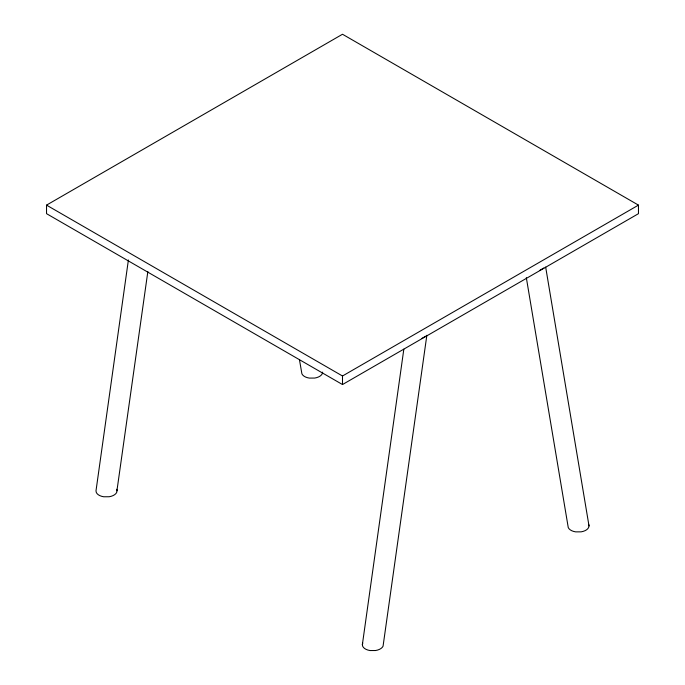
<?xml version="1.0" encoding="UTF-8"?>
<svg xmlns="http://www.w3.org/2000/svg" width="685" height="685" viewBox="0 0 685 685"><rect width="100%" height="100%" fill="white"/><g stroke="black" fill="none" stroke-linecap="round" stroke-linejoin="round"><path stroke-width="1.03" d="M128.395 259.983L95.986 490.922L96.328 492.498A10.335 5.968 0 0 0 103.726 496.771L109.18 496.745A10.763 6.216 0 0 0 116.698 492.404L147.849 271.543M426.849 335.282L383.061 646.195A10.763 6.216 0 0 1 375.551 650.527L370.088 650.553A10.335 5.968 0 0 1 362.69 646.28L362.356 644.705L403.833 349.153M322.644 372.143L322.267 373.719A10.763 6.216 0 0 1 314.749 378.06L309.295 378.086A10.335 5.968 0 0 1 301.897 373.813L299.439 359.608M362.356 644.705L362.733 643.129M545.662 267.056L589.014 525.934L588.629 527.51A10.763 6.216 0 0 1 581.12 531.843L575.665 531.868A10.335 5.968 0 0 1 568.259 527.596L526.328 277.673M425.693 336.215L421.806 338.458M543.856 267.998L539.968 270.241M46.537 205.123L342.5 34.25L638.463 205.123L638.463 213.669L342.5 384.542L46.537 213.669L46.537 205.123L342.5 375.996L638.463 205.123M588.672 524.359L589.014 525.934M116.741 489.253L117.075 490.828M342.5 375.996L342.5 384.542"/></g></svg>
